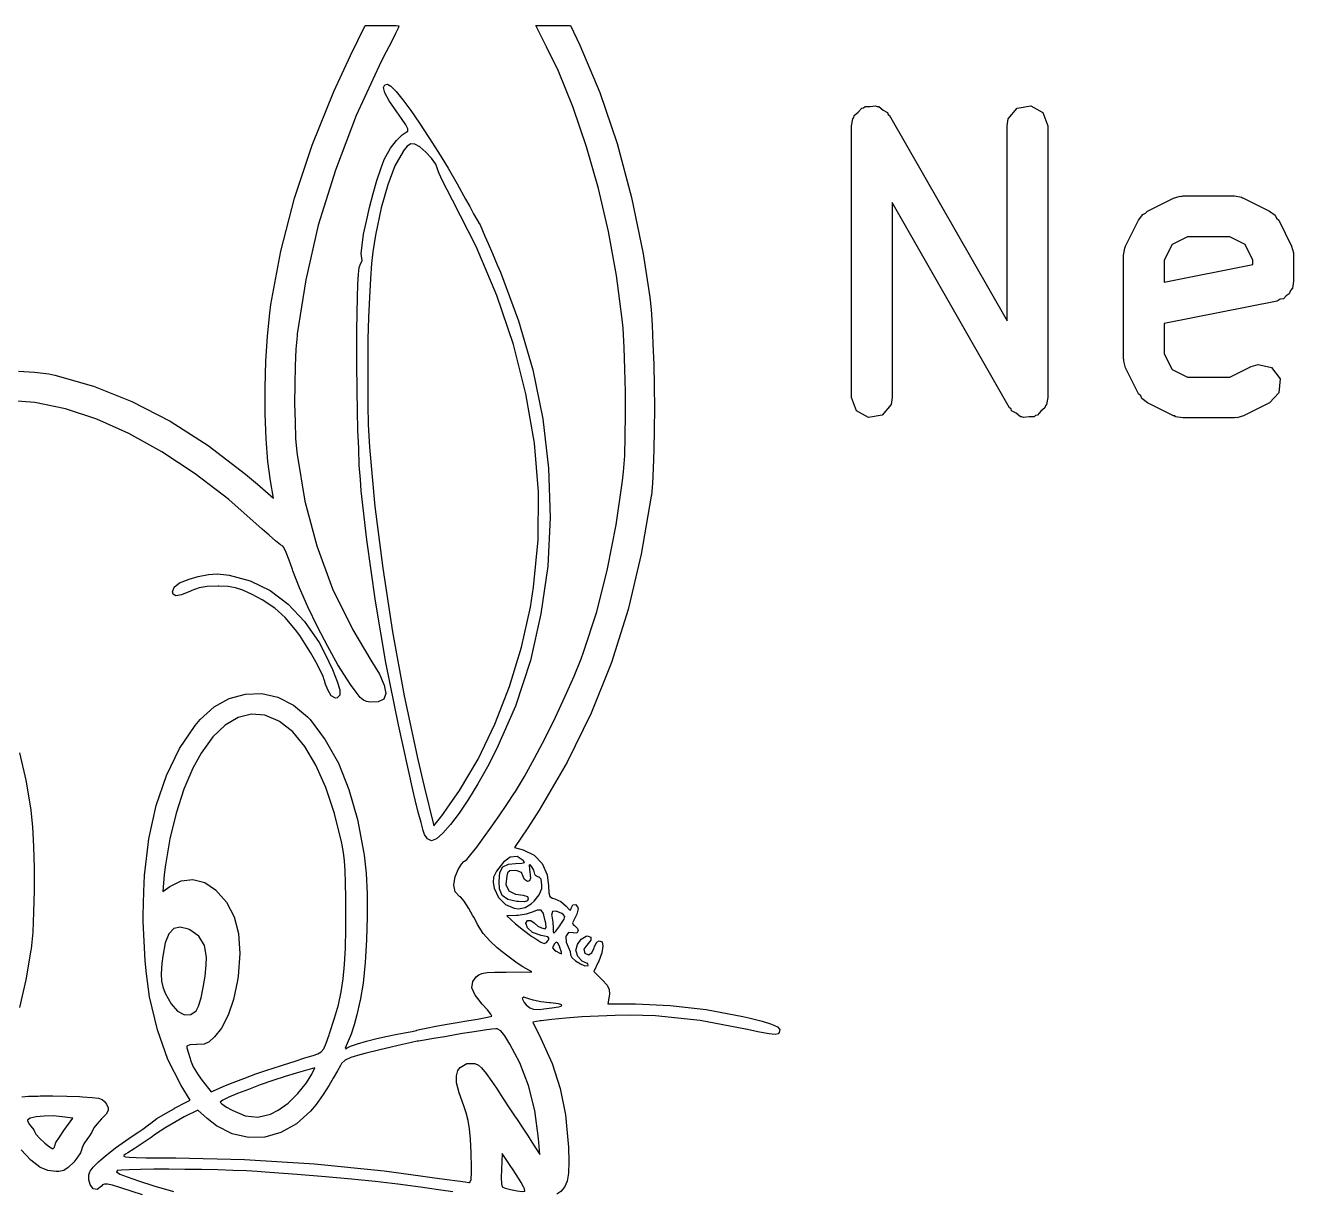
# Model space of a CAD drawing. Extents: x 93.8 to 150, y -109.9 to -90.1.
# Drawn here: x 111.2 to 115.864, y -94.374 to -90.083 of the extents above; entities that cross this region are included whole.
import ezdxf

# ---------------------------------------------------------------- set-up
doc = ezdxf.new("R2010")
doc.units = 0
doc.layers.add('BLACK', color=7, linetype='CONTINUOUS')

msp = doc.modelspace()

# ---------------------------------------------------------------- linework, layer by layer
at = {"layer": 'BLACK', "linetype": 'CONTINUOUS'}
for p, q in [((112.396, -90.1934), (112.449, -90.083)), ((112.449, -90.083), (112.512, -90.083)), ((112.512, -90.083), (112.542, -90.0833)), ((112.542, -90.0833), (112.564, -90.0839)), ((112.571, -90.0928), (112.561, -90.113)), ((112.564, -90.0839), (112.574, -90.0849)), ((112.574, -90.0851), (112.571, -90.0928)), ((112.574, -90.0849), (112.574, -90.0851)), ((113.117, -90.1616), (113.077, -90.083)), ((113.077, -90.083), (113.205, -90.083)), ((113.205, -90.083), (113.239, -90.1559)), ((112.546, -90.1432), (112.527, -90.1809)), ((112.561, -90.113), (112.546, -90.1432)), ((112.334, -90.3264), (112.396, -90.1934)), ((112.527, -90.1809), (112.509, -90.2163)), ((113.16, -90.2515), (113.117, -90.1616)), ((113.239, -90.1559), (113.312, -90.3305)), ((112.509, -90.2163), (112.417, -90.4151)), ((113.215, -90.3852), (113.16, -90.2515)), ((112.255, -90.5233), (112.334, -90.3264)), ((112.517, -90.3116), (112.522, -90.3016)), ((112.522, -90.331), (112.517, -90.3116)), ((112.522, -90.3016), (112.532, -90.2997)), ((112.538, -90.3605), (112.522, -90.331)), ((112.532, -90.2997), (112.544, -90.3066)), ((112.544, -90.3066), (112.563, -90.3263)), ((112.563, -90.3263), (112.588, -90.3568)), ((113.312, -90.3305), (113.376, -90.5176)), ((112.566, -90.4012), (112.538, -90.3605)), ((112.588, -90.3568), (112.617, -90.3964)), ((113.264, -90.53), (113.215, -90.3852)), ((114.263, -90.4022), (114.276, -90.3874)), ((114.276, -90.3874), (114.282, -90.3862)), ((114.282, -90.3862), (114.288, -90.3818)), ((114.288, -90.3818), (114.307, -90.3819)), ((114.307, -90.3819), (114.326, -90.3785)), ((114.326, -90.3785), (114.332, -90.382)), ((114.332, -90.382), (114.339, -90.382)), ((114.339, -90.382), (114.354, -90.3945)), ((114.814, -90.4267), (114.847, -90.3874)), ((114.847, -90.3874), (114.898, -90.3785)), ((114.898, -90.3785), (114.942, -90.4042)), ((112.417, -90.4151), (112.34, -90.616)), ((112.583, -90.4263), (112.566, -90.4012)), ((112.599, -90.4495), (112.583, -90.4263)), ((112.617, -90.3964), (112.649, -90.4432)), ((114.238, -90.4524), (114.243, -90.4267)), ((114.243, -90.4267), (114.247, -90.4214)), ((114.247, -90.4214), (114.248, -90.4146)), ((114.248, -90.4146), (114.263, -90.4022)), ((114.354, -90.3945), (114.371, -90.4042)), ((114.371, -90.4042), (114.373, -90.4107)), ((114.373, -90.4107), (114.378, -90.4152)), ((114.378, -90.4152), (114.81, -91.17)), ((114.81, -90.4524), (114.814, -90.4267)), ((114.942, -90.4042), (114.96, -90.4524)), ((112.586, -90.4852), (112.6, -90.4759)), ((112.606, -90.4638), (112.599, -90.4495)), ((112.6, -90.4759), (112.606, -90.4718)), ((112.606, -90.4718), (112.606, -90.4638)), ((112.649, -90.4432), (112.684, -90.4954)), ((114.238, -91.4524), (114.238, -90.4524)), ((114.81, -91.17), (114.81, -90.4524)), ((114.96, -90.4524), (114.96, -91.4524)), ((112.19, -90.7184), (112.255, -90.5233)), ((112.543, -90.5347), (112.565, -90.5064)), ((112.565, -90.5064), (112.586, -90.4852)), ((112.604, -90.527), (112.589, -90.5462)), ((112.617, -90.5195), (112.604, -90.527)), ((112.632, -90.5206), (112.617, -90.5195)), ((112.651, -90.5305), (112.632, -90.5206)), ((112.632, -90.5206), (112.632, -90.5206)), ((112.684, -90.4954), (112.719, -90.5513)), ((113.376, -90.5176), (113.429, -90.7159)), ((112.52, -90.5761), (112.525, -90.5654)), ((112.525, -90.5654), (112.543, -90.5347)), ((112.589, -90.5471), (112.559, -90.6)), ((112.589, -90.5462), (112.589, -90.5471)), ((112.673, -90.549), (112.651, -90.5305)), ((112.694, -90.5715), (112.673, -90.549)), ((112.71, -90.5935), (112.694, -90.5715)), ((112.719, -90.5513), (112.755, -90.609)), ((113.308, -90.6833), (113.264, -90.53)), ((112.34, -90.616), (112.277, -90.8176)), ((112.493, -90.6534), (112.507, -90.6104)), ((112.507, -90.6104), (112.52, -90.5761)), ((112.559, -90.6), (112.533, -90.6692)), ((112.716, -90.6105), (112.71, -90.5935)), ((112.716, -90.6123), (112.716, -90.6105)), ((112.722, -90.6281), (112.716, -90.6123)), ((112.755, -90.609), (112.788, -90.6666)), ((112.479, -90.702), (112.493, -90.6534)), ((112.734, -90.6545), (112.722, -90.6281)), ((112.751, -90.6881), (112.734, -90.6545)), ((112.788, -90.6666), (112.819, -90.7225)), ((112.465, -90.7532), (112.479, -90.702)), ((112.533, -90.6692), (112.509, -90.7544)), ((112.771, -90.7258), (112.751, -90.6881)), ((113.344, -90.842), (113.308, -90.6833)), ((115.422, -90.7186), (115.447, -90.7112)), ((115.447, -90.7112), (115.452, -90.7122)), ((115.452, -90.7122), (115.456, -90.7107)), ((115.456, -90.7107), (115.646, -90.7107)), ((115.646, -90.7107), (115.672, -90.7152)), ((112.14, -90.9134), (112.19, -90.7184)), ((112.454, -90.8039), (112.465, -90.7532)), ((112.509, -90.7544), (112.488, -90.8553)), ((112.858, -90.8971), (112.771, -90.7258)), ((112.819, -90.7225), (112.834, -90.7496)), ((112.834, -90.7496), (112.848, -90.7766)), ((113.429, -90.7159), (113.472, -90.9241)), ((114.819, -91.4896), (114.388, -90.7348)), ((114.388, -90.7348), (114.388, -91.4524)), ((115.327, -90.7663), (115.422, -90.7186)), ((115.672, -90.7152), (115.676, -90.7181)), ((115.676, -90.7181), (115.68, -90.7186)), ((115.68, -90.7186), (115.775, -90.7663)), ((112.444, -90.851), (112.454, -90.8039)), ((112.848, -90.7766), (112.86, -90.7973)), ((112.86, -90.7973), (112.866, -90.8076)), ((112.866, -90.8076), (112.866, -90.808)), ((112.866, -90.808), (112.872, -90.8173)), ((115.246, -90.895), (115.294, -90.7998)), ((115.294, -90.7998), (115.309, -90.7789)), ((115.309, -90.7789), (115.319, -90.7744)), ((115.319, -90.7744), (115.327, -90.7663)), ((115.775, -90.7663), (115.796, -90.7818)), ((115.796, -90.7818), (115.801, -90.7921)), ((115.801, -90.7921), (115.809, -90.7998)), ((115.809, -90.7998), (115.856, -90.895)), ((112.277, -90.8176), (112.231, -91.0187)), ((112.438, -90.8914), (112.444, -90.851)), ((112.872, -90.8173), (112.881, -90.8374)), ((112.881, -90.8374), (112.89, -90.858)), ((113.374, -91.0033), (113.344, -90.842)), ((112.435, -90.9222), (112.438, -90.8914)), ((112.488, -90.8553), (112.478, -90.9163)), ((112.934, -91.0768), (112.858, -90.8971)), ((112.89, -90.858), (112.902, -90.8853)), ((112.902, -90.8853), (112.918, -90.9223)), ((115.243, -90.9029), (115.245, -90.8995)), ((115.245, -90.8995), (115.246, -90.895)), ((115.417, -90.8892), (115.388, -90.9463)), ((115.474, -90.8607), (115.417, -90.8892)), ((115.629, -90.8607), (115.474, -90.8607)), ((115.686, -90.8892), (115.629, -90.8607)), ((115.714, -90.9463), (115.686, -90.8892)), ((115.856, -90.895), (115.864, -90.92)), ((112.103, -91.1104), (112.14, -90.9134)), ((112.437, -90.9401), (112.435, -90.9222)), ((112.438, -90.9486), (112.437, -90.9401)), ((112.478, -90.9163), (112.473, -90.9589)), ((112.918, -90.9223), (112.935, -90.9635)), ((113.472, -90.9241), (113.497, -91.083)), ((115.238, -90.9286), (115.243, -90.9029)), ((115.238, -91.3095), (115.238, -90.9286)), ((115.388, -90.9463), (115.388, -91.0276)), ((115.714, -90.9623), (115.714, -90.9463)), ((115.864, -90.92), (115.863, -90.9244)), ((115.863, -90.9244), (115.864, -90.9286)), ((115.864, -90.9286), (115.864, -91.0238)), ((112.425, -90.9978), (112.428, -90.9733)), ((112.428, -90.9733), (112.431, -90.9645)), ((112.431, -90.9645), (112.438, -90.9486)), ((112.473, -90.9589), (112.469, -91.0152)), ((112.935, -90.9635), (112.947, -90.9913)), ((112.947, -90.9913), (113.014, -91.1696)), ((115.388, -91.0276), (115.714, -90.9623)), ((112.231, -91.0187), (112.2, -91.218)), ((112.421, -91.084), (112.423, -91.0353)), ((112.423, -91.0353), (112.425, -90.9978)), ((112.469, -91.0152), (112.465, -91.0824)), ((113.395, -91.1643), (113.374, -91.0033)), ((115.864, -91.0238), (115.86, -91.0495)), ((112.42, -91.1419), (112.421, -91.084)), ((112.465, -91.0824), (112.462, -91.1576)), ((112.995, -91.2577), (112.934, -91.0768)), ((113.497, -91.083), (113.501, -91.1282)), ((115.836, -91.078), (115.827, -91.0888)), ((115.848, -91.0707), (115.836, -91.078)), ((115.852, -91.059), (115.848, -91.0707)), ((115.86, -91.0495), (115.852, -91.059)), ((112.099, -91.1415), (112.103, -91.1104)), ((113.501, -91.1282), (113.505, -91.1865)), ((115.804, -91.0974), (115.388, -91.1805)), ((115.815, -91.0909), (115.804, -91.0974)), ((115.827, -91.0888), (115.815, -91.0909)), ((112.09, -91.2263), (112.099, -91.1415)), ((112.419, -91.207), (112.42, -91.1419)), ((112.462, -91.1576), (112.46, -91.2379)), ((113.014, -91.1696), (113.066, -91.3499)), ((113.398, -91.1975), (113.395, -91.1643)), ((115.388, -91.1805), (115.388, -91.2918)), ((112.084, -91.3189), (112.09, -91.2263)), ((112.199, -91.2247), (112.195, -91.2748)), ((112.2, -91.218), (112.199, -91.2247)), ((112.419, -91.2774), (112.419, -91.207)), ((113.402, -91.2682), (113.398, -91.1975)), ((113.505, -91.1865), (113.508, -91.2548)), ((112.46, -91.2379), (112.459, -91.3203)), ((113.041, -91.439), (112.995, -91.2577)), ((113.405, -91.3475), (113.402, -91.2682)), ((113.508, -91.2548), (113.511, -91.3303)), ((112.082, -91.4154), (112.084, -91.3189)), ((112.195, -91.2748), (112.192, -91.3361)), ((112.419, -91.3511), (112.419, -91.2774)), ((112.459, -91.3203), (112.459, -91.402)), ((115.24, -91.3137), (115.238, -91.3095)), ((115.239, -91.3181), (115.24, -91.3137)), ((115.246, -91.3431), (115.239, -91.3181)), ((115.388, -91.2918), (115.417, -91.3489)), ((111.175, -91.3554), (111.234, -91.359)), ((111.234, -91.359), (111.286, -91.3654)), ((111.286, -91.3654), (111.308, -91.3697)), ((112.192, -91.3361), (112.191, -91.404)), ((112.42, -91.402), (112.419, -91.3511)), ((113.066, -91.3499), (113.103, -91.5312)), ((113.407, -91.4312), (113.405, -91.3475)), ((113.511, -91.3303), (113.512, -91.41)), ((115.294, -91.4383), (115.246, -91.3431)), ((115.417, -91.3489), (115.474, -91.3774)), ((115.629, -91.3774), (115.708, -91.3377)), ((115.708, -91.3377), (115.733, -91.3303)), ((115.733, -91.3303), (115.783, -91.3422)), ((115.783, -91.3422), (115.814, -91.3834)), ((111.308, -91.3697), (111.45, -91.4099)), ((111.45, -91.4099), (111.592, -91.4667)), ((112.191, -91.404), (112.19, -91.4742)), ((112.42, -91.4262), (112.42, -91.402)), ((112.459, -91.402), (112.46, -91.4802)), ((113.512, -91.41), (113.513, -91.4909)), ((115.474, -91.3774), (115.629, -91.3774)), ((115.814, -91.3834), (115.81, -91.4346)), ((112.082, -91.5117), (112.082, -91.4154)), ((112.422, -91.5007), (112.42, -91.4262)), ((113.072, -91.6198), (113.041, -91.439)), ((113.407, -91.5151), (113.407, -91.4312)), ((114.256, -91.5006), (114.238, -91.4524)), ((114.388, -91.4524), (114.384, -91.478)), ((114.96, -91.4524), (114.955, -91.478)), ((115.302, -91.446), (115.294, -91.4383)), ((115.306, -91.4563), (115.302, -91.446)), ((115.327, -91.4718), (115.306, -91.4563)), ((115.81, -91.4346), (115.775, -91.4718)), ((111.235, -91.4704), (111.137, -91.463)), ((111.347, -91.4933), (111.235, -91.4704)), ((111.463, -91.5314), (111.347, -91.4933)), ((111.592, -91.4667), (111.733, -91.5397)), ((112.19, -91.4742), (112.192, -91.542)), ((112.423, -91.5726), (112.422, -91.5007)), ((112.46, -91.4802), (112.461, -91.5519)), ((113.513, -91.4909), (113.512, -91.5702)), ((114.3, -91.5262), (114.256, -91.5006)), ((114.384, -91.478), (114.351, -91.5173)), ((114.825, -91.4941), (114.819, -91.4896)), ((114.827, -91.5006), (114.825, -91.4941)), ((114.844, -91.5103), (114.827, -91.5006)), ((114.934, -91.5025), (114.922, -91.5173)), ((114.949, -91.4902), (114.934, -91.5025)), ((114.951, -91.4833), (114.949, -91.4902)), ((114.955, -91.478), (114.951, -91.4833)), ((115.422, -91.5195), (115.327, -91.4718)), ((115.775, -91.4718), (115.68, -91.5195)), ((111.581, -91.5843), (111.463, -91.5314)), ((111.733, -91.5397), (111.872, -91.6289)), ((112.086, -91.6037), (112.082, -91.5117)), ((112.192, -91.542), (112.194, -91.6032)), ((112.461, -91.5519), (112.464, -91.6141)), ((113.103, -91.5312), (113.124, -91.7127)), ((113.406, -91.595), (113.407, -91.5151)), ((114.351, -91.5173), (114.3, -91.5262)), ((114.859, -91.5227), (114.844, -91.5103)), ((114.865, -91.5228), (114.859, -91.5227)), ((114.871, -91.5262), (114.865, -91.5228)), ((114.891, -91.5229), (114.871, -91.5262)), ((114.91, -91.523), (114.891, -91.5229)), ((114.915, -91.5185), (114.91, -91.523)), ((114.922, -91.5173), (114.915, -91.5185)), ((115.427, -91.52), (115.422, -91.5195)), ((115.43, -91.5229), (115.427, -91.52)), ((115.456, -91.5274), (115.43, -91.5229)), ((115.646, -91.5274), (115.456, -91.5274)), ((115.651, -91.5258), (115.646, -91.5274)), ((115.655, -91.5269), (115.651, -91.5258)), ((115.68, -91.5195), (115.655, -91.5269)), ((111.702, -91.6516), (111.581, -91.5843)), ((112.426, -91.64), (112.423, -91.5726)), ((113.404, -91.6666), (113.406, -91.595)), ((113.512, -91.5702), (113.511, -91.6448)), ((111.872, -91.6289), (112.01, -91.734)), ((112.092, -91.6875), (112.086, -91.6037)), ((112.194, -91.6032), (112.198, -91.6532)), ((112.428, -91.7009), (112.426, -91.64)), ((112.464, -91.6141), (112.466, -91.635)), ((112.466, -91.635), (112.485, -91.8526)), ((113.087, -91.7991), (113.072, -91.6198)), ((113.511, -91.6448), (113.509, -91.7119)), ((111.825, -91.7329), (111.702, -91.6516)), ((112.102, -91.7589), (112.092, -91.6875)), ((112.198, -91.6532), (112.199, -91.6622)), ((112.199, -91.6622), (112.228, -91.8333)), ((113.399, -91.7259), (113.404, -91.6666)), ((111.948, -91.828), (111.825, -91.7329)), ((112.01, -91.734), (112.054, -91.7712)), ((112.432, -91.7534), (112.428, -91.7009)), ((113.124, -91.7127), (113.13, -91.8933)), ((113.396, -91.7584), (113.399, -91.7259)), ((113.509, -91.7119), (113.506, -91.7685)), ((112.054, -91.7712), (112.113, -91.8222)), ((112.113, -91.8222), (112.102, -91.7589)), ((112.435, -91.7955), (112.432, -91.7534)), ((113.373, -91.9201), (113.396, -91.7584)), ((113.506, -91.7685), (113.502, -91.8116)), ((112.071, -91.9363), (111.948, -91.828)), ((112.228, -91.8333), (112.272, -91.9983)), ((112.456, -91.9754), (112.435, -91.7955)), ((113.086, -91.976), (113.087, -91.7991)), ((113.501, -91.8146), (113.465, -92.0286)), ((113.502, -91.8116), (113.501, -91.8146)), ((112.485, -91.8526), (112.514, -92.0802)), ((113.13, -91.8933), (113.121, -92.0721)), ((113.341, -92.0828), (113.373, -91.9201)), ((112.096, -91.9583), (112.071, -91.9363)), ((112.12, -91.9797), (112.096, -91.9583)), ((112.138, -91.9943), (112.12, -91.9797)), ((112.147, -91.9997), (112.138, -91.9943)), ((112.151, -92.0046), (112.147, -91.9997)), ((112.159, -92.0225), (112.151, -92.0046)), ((112.272, -91.9983), (112.33, -92.1563)), ((112.488, -92.2017), (112.456, -91.9754)), ((113.069, -92.1497), (113.086, -91.976)), ((112.17, -92.0504), (112.159, -92.0225)), ((112.182, -92.0851), (112.17, -92.0504)), ((113.465, -92.0286), (113.417, -92.2321)), ((111.802, -92.1204), (111.836, -92.1108)), ((111.836, -92.1108), (111.873, -92.1032)), ((111.873, -92.1032), (111.905, -92.1011)), ((111.905, -92.1011), (111.94, -92.1044)), ((111.94, -92.1044), (111.95, -92.1058)), ((111.95, -92.1058), (112.027, -92.1261)), ((112.184, -92.0901), (112.182, -92.0851)), ((112.208, -92.1518), (112.184, -92.0901)), ((112.514, -92.0802), (112.55, -92.3139)), ((113.121, -92.0721), (113.096, -92.248)), ((113.301, -92.2411), (113.341, -92.0828)), ((111.741, -92.1665), (111.747, -92.1494)), ((111.747, -92.1494), (111.767, -92.1343)), ((111.767, -92.1343), (111.802, -92.1204)), ((111.839, -92.1524), (111.812, -92.1623)), ((111.869, -92.1475), (111.839, -92.1524)), ((111.909, -92.1463), (111.869, -92.1475)), ((111.911, -92.1463), (111.909, -92.1463)), ((111.946, -92.1475), (111.911, -92.1463)), ((111.973, -92.1519), (111.946, -92.1475)), ((112, -92.1611), (111.973, -92.1519)), ((112.027, -92.1261), (112.1, -92.1618)), ((112.239, -92.2219), (112.208, -92.1518)), ((112.33, -92.1563), (112.404, -92.3068)), ((113.057, -92.2236), (113.069, -92.1497)), ((111.743, -92.1757), (111.741, -92.1665)), ((111.753, -92.1822), (111.743, -92.1757)), ((111.774, -92.1784), (111.753, -92.1822)), ((111.807, -92.1644), (111.774, -92.1784)), ((111.812, -92.1623), (111.807, -92.1644)), ((112.034, -92.177), (112, -92.1611)), ((112.071, -92.1963), (112.034, -92.177)), ((112.117, -92.2267), (112.071, -92.1963)), ((112.1, -92.1618), (112.167, -92.2122)), ((112.526, -92.4272), (112.488, -92.2017)), ((112.156, -92.2619), (112.117, -92.2267)), ((112.167, -92.2122), (112.227, -92.2764)), ((112.274, -92.2957), (112.239, -92.2219)), ((113.024, -92.3711), (113.057, -92.2236)), ((113.096, -92.248), (113.057, -92.42)), ((113.253, -92.3893), (113.301, -92.2411)), ((113.417, -92.2321), (113.356, -92.4267)), ((112.194, -92.3067), (112.156, -92.2619)), ((112.227, -92.2764), (112.28, -92.3537)), ((112.312, -92.3684), (112.274, -92.2957)), ((112.209, -92.3275), (112.194, -92.3067)), ((112.228, -92.3573), (112.209, -92.3275)), ((112.404, -92.3068), (112.471, -92.4182)), ((112.55, -92.3139), (112.593, -92.5498)), ((112.248, -92.3909), (112.228, -92.3573)), ((112.268, -92.4246), (112.248, -92.3909)), ((112.28, -92.3537), (112.303, -92.3966)), ((112.349, -92.4351), (112.312, -92.3684)), ((112.98, -92.5154), (113.024, -92.3711)), ((113.244, -92.4137), (113.253, -92.3893)), ((112.284, -92.4549), (112.268, -92.4246)), ((112.303, -92.3966), (112.329, -92.4531)), ((112.385, -92.4913), (112.349, -92.4351)), ((112.471, -92.4182), (112.502, -92.4698)), ((112.572, -92.6568), (112.526, -92.4272)), ((113.057, -92.42), (113.002, -92.5872)), ((113.218, -92.4779), (113.244, -92.4137)), ((113.356, -92.4267), (113.281, -92.6136)), ((112.295, -92.4784), (112.284, -92.4549)), ((112.299, -92.4914), (112.295, -92.4784)), ((112.329, -92.4531), (112.347, -92.4966)), ((112.502, -92.4698), (112.52, -92.5107)), ((113.185, -92.5505), (113.218, -92.4779)), ((112.3, -92.4931), (112.299, -92.4914)), ((112.304, -92.507), (112.3, -92.4931)), ((112.312, -92.5278), (112.304, -92.507)), ((112.325, -92.5501), (112.312, -92.5278)), ((112.347, -92.4966), (112.356, -92.5279)), ((112.356, -92.5279), (112.356, -92.5478)), ((112.396, -92.5077), (112.385, -92.4913)), ((112.416, -92.5367), (112.396, -92.5077)), ((112.52, -92.5107), (112.525, -92.5412)), ((112.927, -92.6535), (112.98, -92.5154)), ((111.894, -92.5907), (111.95, -92.5594)), ((111.95, -92.5594), (112.009, -92.543)), ((112.009, -92.543), (112.07, -92.5416)), ((112.07, -92.5416), (112.129, -92.5552)), ((112.129, -92.5552), (112.186, -92.5839)), ((112.341, -92.558), (112.325, -92.5501)), ((112.347, -92.5571), (112.341, -92.558)), ((112.356, -92.5478), (112.347, -92.5571)), ((112.431, -92.5553), (112.416, -92.5367)), ((112.443, -92.566), (112.431, -92.5553)), ((112.455, -92.5711), (112.443, -92.566)), ((112.469, -92.5731), (112.455, -92.5711)), ((112.498, -92.5721), (112.469, -92.5731)), ((112.518, -92.5616), (112.498, -92.5721)), ((112.525, -92.5412), (112.518, -92.5616)), ((112.593, -92.5498), (112.643, -92.7838)), ((113.149, -92.6277), (113.185, -92.5505)), ((111.843, -92.6371), (111.894, -92.5907)), ((112.031, -92.6171), (111.983, -92.6292)), ((112.081, -92.6211), (112.031, -92.6171)), ((112.13, -92.6415), (112.081, -92.6211)), ((112.186, -92.5839), (112.238, -92.6275)), ((113.002, -92.5872), (112.933, -92.7455)), ((113.281, -92.6136), (113.193, -92.7943)), ((111.767, -92.7441), (111.825, -92.6585)), ((111.825, -92.6585), (111.843, -92.6371)), ((111.935, -92.6573), (111.89, -92.7011)), ((111.983, -92.6292), (111.935, -92.6573)), ((112.135, -92.6444), (112.13, -92.6415)), ((112.183, -92.6826), (112.135, -92.6444)), ((112.238, -92.6275), (112.247, -92.6371)), ((112.247, -92.6371), (112.303, -92.7115)), ((112.625, -92.8955), (112.572, -92.6568)), ((112.865, -92.7822), (112.927, -92.6535)), ((113.111, -92.7053), (113.149, -92.6277)), ((111.89, -92.7011), (111.847, -92.7604)), ((112.228, -92.7363), (112.183, -92.6826)), ((112.303, -92.7115), (112.351, -92.7969)), ((113.072, -92.7795), (113.111, -92.7053)), ((111.178, -92.7592), (111.202, -92.8604)), ((111.719, -92.8424), (111.767, -92.7441)), ((111.847, -92.7604), (111.816, -92.8162)), ((112.268, -92.8048), (112.228, -92.7363)), ((112.933, -92.7455), (112.899, -92.8109)), ((112.305, -92.8873), (112.268, -92.8048)), ((112.351, -92.7969), (112.39, -92.8942)), ((112.643, -92.7838), (112.667, -92.8839)), ((112.796, -92.8985), (112.865, -92.7822)), ((112.899, -92.8109), (112.864, -92.873)), ((113.035, -92.8463), (113.072, -92.7795)), ((113.193, -92.7943), (113.09, -92.9702)), ((111.681, -92.9532), (111.719, -92.8424)), ((111.816, -92.8162), (111.783, -92.8928)), ((113.002, -92.9017), (113.035, -92.8463)), ((111.202, -92.8604), (111.22, -92.9694)), ((111.783, -92.8928), (111.754, -92.9809)), ((112.337, -92.9831), (112.305, -92.8873)), ((112.39, -92.8942), (112.421, -93.0046)), ((112.634, -92.9324), (112.625, -92.8955)), ((112.667, -92.8839), (112.702, -93.028)), ((112.777, -92.9266), (112.796, -92.8985)), ((112.864, -92.873), (112.829, -92.9303)), ((112.996, -92.9108), (113.002, -92.9017)), ((111.654, -93.0763), (111.681, -92.9532)), ((112.645, -92.9775), (112.634, -92.9324)), ((112.754, -92.9595), (112.777, -92.9266)), ((112.829, -92.9303), (112.795, -92.9808)), ((112.942, -92.9914), (112.97, -92.95)), ((112.97, -92.95), (112.996, -92.9108)), ((111.22, -92.9694), (111.22, -92.9718)), ((111.22, -92.9718), (111.226, -93.0321)), ((111.754, -92.9809), (111.731, -93.0756)), ((112.364, -93.0913), (112.337, -92.9831)), ((112.655, -93.016), (112.645, -92.9775)), ((112.722, -93.0034), (112.735, -92.9865)), ((112.735, -92.9865), (112.754, -92.9595)), ((112.795, -92.9808), (112.764, -93.0231)), ((112.913, -93.0327), (112.942, -92.9914)), ((113.09, -92.9702), (113.048, -93.0348)), ((111.226, -93.0321), (111.23, -93.1042)), ((112.421, -93.0046), (112.445, -93.1288)), ((112.663, -93.0446), (112.655, -93.016)), ((112.668, -93.0601), (112.663, -93.0446)), ((112.702, -93.028), (112.722, -93.0034)), ((112.764, -93.0231), (112.735, -93.0554)), ((112.885, -93.0717), (112.913, -93.0327)), ((113.048, -93.0348), (112.999, -93.1074)), ((111.638, -93.2113), (111.654, -93.0763)), ((111.731, -93.0756), (111.715, -93.172)), ((112.365, -93.099), (112.364, -93.0913)), ((112.679, -93.0757), (112.668, -93.0601)), ((112.694, -93.083), (112.679, -93.0757)), ((112.712, -93.0759), (112.694, -93.083)), ((112.735, -93.0554), (112.712, -93.0759)), ((112.86, -93.106), (112.885, -93.0717)), ((111.23, -93.1042), (111.232, -93.1836)), ((112.37, -93.1267), (112.365, -93.099)), ((112.373, -93.1571), (112.37, -93.1267)), ((112.445, -93.1288), (112.446, -93.1356)), ((112.446, -93.1356), (112.453, -93.2016)), ((112.823, -93.1515), (112.838, -93.1334)), ((112.838, -93.1334), (112.86, -93.106)), ((112.999, -93.1074), (113.031, -93.1161)), ((113.031, -93.1161), (113.071, -93.1354)), ((113.071, -93.1354), (113.101, -93.1667)), ((111.232, -93.1836), (111.232, -93.2656)), ((111.715, -93.172), (111.711, -93.2074)), ((112.376, -93.1931), (112.373, -93.1571)), ((112.791, -93.1884), (112.804, -93.1696)), ((112.804, -93.1696), (112.813, -93.1589)), ((112.813, -93.1589), (112.815, -93.158)), ((112.815, -93.158), (112.823, -93.1515)), ((112.958, -93.1619), (112.933, -93.1952)), ((112.945, -93.1992), (112.956, -93.1785)), ((112.956, -93.1785), (112.977, -93.1685)), ((112.983, -93.1432), (112.958, -93.1619)), ((112.977, -93.1685), (113.003, -93.1663)), ((113.008, -93.141), (112.983, -93.1432)), ((113.003, -93.1663), (113.026, -93.1656)), ((113.031, -93.1555), (113.008, -93.141)), ((113.026, -93.1656), (113.035, -93.1627)), ((113.032, -93.1566), (113.031, -93.1555)), ((113.035, -93.1627), (113.032, -93.1566)), ((113.055, -93.1699), (113.053, -93.1727)), ((113.053, -93.1727), (113.054, -93.1889)), ((113.062, -93.1783), (113.055, -93.1699)), ((113.07, -93.1905), (113.062, -93.1783)), ((113.101, -93.1667), (113.119, -93.2078)), ((111.636, -93.2692), (111.638, -93.2113)), ((111.711, -93.2074), (111.705, -93.2692)), ((111.731, -93.251), (111.773, -93.2304)), ((111.773, -93.2304), (111.816, -93.2257)), ((111.816, -93.2257), (111.86, -93.2368)), ((112.377, -93.2374), (112.376, -93.1931)), ((112.453, -93.2016), (112.457, -93.2786)), ((112.777, -93.2359), (112.78, -93.2152)), ((112.78, -93.2152), (112.791, -93.1884)), ((112.922, -93.2169), (112.92, -93.2359)), ((112.933, -93.1952), (112.922, -93.2169)), ((112.942, -93.233), (112.945, -93.1992)), ((112.943, -93.2592), (112.942, -93.233)), ((112.97, -93.2117), (112.967, -93.2441)), ((112.973, -93.2015), (112.97, -93.2117)), ((112.982, -93.1932), (112.973, -93.2015)), ((113.002, -93.1929), (112.982, -93.1932)), ((113.008, -93.1936), (113.002, -93.1929)), ((113.025, -93.2), (113.008, -93.1936)), ((113.031, -93.2142), (113.025, -93.2)), ((113.036, -93.2259), (113.031, -93.2142)), ((113.047, -93.233), (113.036, -93.2259)), ((113.054, -93.2308), (113.047, -93.233)), ((113.054, -93.1889), (113.055, -93.1976)), ((113.057, -93.2203), (113.054, -93.2308)), ((113.055, -93.1976), (113.057, -93.2203)), ((113.074, -93.2054), (113.07, -93.1905)), ((113.076, -93.2105), (113.074, -93.2054)), ((113.087, -93.2163), (113.076, -93.2105)), ((113.089, -93.2165), (113.087, -93.2163)), ((113.097, -93.2244), (113.089, -93.2165)), ((113.099, -93.2463), (113.097, -93.2244)), ((113.119, -93.2078), (113.124, -93.249)), ((111.232, -93.2656), (111.23, -93.3455)), ((111.633, -93.358), (111.636, -93.2692)), ((111.705, -93.2692), (111.731, -93.251)), ((111.86, -93.2368), (111.899, -93.2632)), ((111.899, -93.2632), (111.94, -93.3087)), ((112.378, -93.2929), (112.377, -93.2374)), ((112.457, -93.2786), (112.457, -93.3622)), ((112.776, -93.2458), (112.777, -93.2359)), ((112.781, -93.2714), (112.776, -93.2458)), ((112.797, -93.2876), (112.781, -93.2714)), ((112.92, -93.2359), (112.924, -93.257)), ((112.924, -93.257), (112.94, -93.2915)), ((112.953, -93.2845), (112.943, -93.2592)), ((112.967, -93.2441), (112.978, -93.2668)), ((112.978, -93.2668), (113.002, -93.2796)), ((113.002, -93.2796), (113.031, -93.2829)), ((113.09, -93.2813), (113.099, -93.2589)), ((113.099, -93.2589), (113.099, -93.2463)), ((113.124, -93.249), (113.125, -93.2741)), ((113.125, -93.2741), (113.129, -93.2875)), ((111.94, -93.3087), (111.968, -93.3622)), ((112.378, -93.3622), (112.378, -93.2929)), ((112.8, -93.2897), (112.797, -93.2876)), ((112.814, -93.3055), (112.8, -93.2897)), ((112.831, -93.3318), (112.814, -93.3055)), ((112.94, -93.2915), (112.966, -93.3174)), ((112.974, -93.2992), (112.953, -93.2845)), ((112.966, -93.3174), (112.998, -93.3314)), ((113.007, -93.3061), (112.974, -93.2992)), ((113.013, -93.3066), (113.007, -93.3061)), ((113.036, -93.3075), (113.013, -93.3066)), ((113.031, -93.2829), (113.046, -93.2881)), ((113.047, -93.3045), (113.036, -93.3075)), ((113.038, -93.329), (113.06, -93.3149)), ((113.046, -93.2881), (113.049, -93.2966)), ((113.049, -93.2966), (113.047, -93.3045)), ((113.06, -93.3149), (113.071, -93.3047)), ((113.071, -93.3047), (113.09, -93.2813)), ((113.129, -93.2875), (113.138, -93.294)), ((113.138, -93.294), (113.147, -93.2965)), ((113.147, -93.2965), (113.169, -93.3068)), ((113.169, -93.3068), (113.189, -93.3237)), ((113.189, -93.3237), (113.201, -93.3368)), ((113.207, -93.3309), (113.213, -93.3187)), ((113.213, -93.3187), (113.223, -93.3172)), ((113.223, -93.3172), (113.231, -93.3258)), ((113.231, -93.3258), (113.233, -93.3333)), ((111.23, -93.3455), (111.227, -93.4186)), ((111.633, -93.3801), (111.633, -93.358)), ((111.968, -93.3622), (111.984, -93.4246)), ((112.378, -93.4066), (112.378, -93.3622)), ((112.457, -93.3622), (112.455, -93.4477)), ((112.846, -93.3586), (112.831, -93.3318)), ((112.85, -93.365), (112.846, -93.3586)), ((112.863, -93.3906), (112.85, -93.365)), ((113.006, -93.3583), (112.97, -93.3586)), ((112.97, -93.3586), (113.003, -93.3882)), ((112.998, -93.3314), (113.013, -93.333)), ((113.012, -93.3581), (113.006, -93.3583)), ((113.042, -93.3535), (113.012, -93.3581)), ((113.013, -93.333), (113.038, -93.329)), ((113.067, -93.3448), (113.042, -93.3535)), ((113.082, -93.3383), (113.067, -93.3448)), ((113.097, -93.3382), (113.082, -93.3383)), ((113.106, -93.3506), (113.097, -93.3382)), ((113.107, -93.3562), (113.106, -93.3506)), ((113.112, -93.3777), (113.107, -93.3562)), ((113.138, -93.3435), (113.135, -93.3562)), ((113.135, -93.3562), (113.136, -93.3601)), ((113.136, -93.3601), (113.14, -93.383)), ((113.152, -93.3415), (113.138, -93.3435)), ((113.173, -93.351), (113.152, -93.3415)), ((113.169, -93.3903), (113.181, -93.3715)), ((113.178, -93.3542), (113.173, -93.351)), ((113.184, -93.3611), (113.178, -93.3542)), ((113.181, -93.3715), (113.184, -93.3611)), ((113.201, -93.3368), (113.206, -93.3373)), ((113.206, -93.3373), (113.207, -93.3309)), ((113.22, -93.3698), (113.212, -93.3843)), ((113.228, -93.353), (113.22, -93.3698)), ((113.233, -93.3333), (113.228, -93.353)), ((111.227, -93.4186), (111.221, -93.4803)), ((111.64, -93.5244), (111.633, -93.3801)), ((111.746, -93.4058), (111.727, -93.4249)), ((111.769, -93.4005), (111.746, -93.4058)), ((111.8, -93.4081), (111.769, -93.4005)), ((111.805, -93.4103), (111.8, -93.4081)), ((111.838, -93.4341), (111.805, -93.4103)), ((112.377, -93.4782), (112.378, -93.4066)), ((112.884, -93.4236), (112.863, -93.3906)), ((113.003, -93.3882), (113.032, -93.4114)), ((113.032, -93.4114), (113.063, -93.4347)), ((113.041, -93.3856), (113.047, -93.3762)), ((113.046, -93.4032), (113.041, -93.3856)), ((113.065, -93.4205), (113.046, -93.4032)), ((113.047, -93.3762), (113.059, -93.376)), ((113.059, -93.376), (113.071, -93.3846)), ((113.071, -93.3846), (113.072, -93.3861)), ((113.072, -93.3861), (113.085, -93.3973)), ((113.085, -93.3973), (113.098, -93.4037)), ((113.098, -93.4037), (113.111, -93.4065)), ((113.111, -93.4065), (113.115, -93.4019)), ((113.114, -93.386), (113.112, -93.3777)), ((113.115, -93.4019), (113.114, -93.386)), ((113.14, -93.383), (113.141, -93.4031)), ((113.141, -93.4031), (113.141, -93.418)), ((113.141, -93.418), (113.144, -93.4224)), ((113.144, -93.4224), (113.151, -93.4152)), ((113.151, -93.4152), (113.165, -93.3954)), ((113.165, -93.3954), (113.169, -93.3903)), ((113.212, -93.3843), (113.214, -93.3912)), ((113.214, -93.3912), (113.22, -93.3942)), ((113.22, -93.3942), (113.231, -93.4058)), ((113.233, -93.4128), (113.228, -93.4223)), ((113.231, -93.4058), (113.233, -93.4128)), ((111.714, -93.4583), (111.705, -93.5069)), ((111.727, -93.4249), (111.714, -93.4583)), ((111.859, -93.4678), (111.838, -93.4341)), ((111.984, -93.4246), (111.989, -93.4972)), ((112.455, -93.4477), (112.45, -93.5307)), ((112.908, -93.4516), (112.884, -93.4236)), ((112.935, -93.4763), (112.908, -93.4516)), ((113.063, -93.4347), (113.074, -93.4418)), ((113.097, -93.431), (113.065, -93.4205)), ((113.074, -93.4418), (113.095, -93.4554)), ((113.095, -93.4554), (113.108, -93.4603)), ((113.103, -93.4321), (113.097, -93.431)), ((113.121, -93.4366), (113.103, -93.4321)), ((113.108, -93.4603), (113.116, -93.4575)), ((113.116, -93.4575), (113.121, -93.4515)), ((113.126, -93.4422), (113.121, -93.4366)), ((113.121, -93.4515), (113.126, -93.4422)), ((113.145, -93.4639), (113.139, -93.4763)), ((113.152, -93.4555), (113.145, -93.4639)), ((113.158, -93.4579), (113.152, -93.4555)), ((113.165, -93.4743), (113.158, -93.4579)), ((113.189, -93.4325), (113.188, -93.435)), ((113.188, -93.435), (113.189, -93.4563)), ((113.197, -93.4209), (113.189, -93.4325)), ((113.189, -93.4563), (113.196, -93.4731)), ((113.213, -93.4215), (113.197, -93.4209)), ((113.214, -93.4217), (113.213, -93.4215)), ((113.228, -93.4223), (113.214, -93.4217)), ((113.224, -93.4863), (113.23, -93.464)), ((113.23, -93.464), (113.244, -93.4445)), ((113.244, -93.4445), (113.262, -93.4336)), ((113.262, -93.4336), (113.266, -93.433)), ((113.28, -93.4487), (113.265, -93.4669)), ((113.266, -93.433), (113.28, -93.437)), ((113.28, -93.437), (113.28, -93.4487)), ((113.293, -93.4721), (113.301, -93.4565)), ((113.301, -93.4565), (113.31, -93.4512)), ((113.31, -93.4512), (113.321, -93.4553)), ((113.321, -93.4553), (113.324, -93.4711)), ((111.22, -93.4859), (111.202, -93.595)), ((111.221, -93.4803), (111.22, -93.4859)), ((111.705, -93.5069), (111.702, -93.5351)), ((111.866, -93.5107), (111.859, -93.4678)), ((111.865, -93.5391), (111.866, -93.5107)), ((111.989, -93.4972), (111.982, -93.581)), ((112.374, -93.5385), (112.377, -93.4782)), ((112.94, -93.481), (112.935, -93.4763)), ((112.948, -93.4875), (112.94, -93.481)), ((112.979, -93.5118), (112.948, -93.4875)), ((113.008, -93.5331), (112.979, -93.5118)), ((113.139, -93.4763), (113.146, -93.4852)), ((113.146, -93.4852), (113.152, -93.489)), ((113.152, -93.489), (113.166, -93.4967)), ((113.165, -93.4762), (113.165, -93.4743)), ((113.171, -93.4927), (113.165, -93.4762)), ((113.166, -93.4967), (113.172, -93.4994)), ((113.172, -93.4994), (113.171, -93.4927)), ((113.196, -93.4731), (113.204, -93.4908)), ((113.204, -93.4908), (113.205, -93.5028)), ((113.205, -93.5028), (113.209, -93.5124)), ((113.209, -93.5124), (113.223, -93.5244)), ((113.225, -93.4896), (113.224, -93.4863)), ((113.232, -93.5093), (113.225, -93.4896)), ((113.247, -93.526), (113.232, -93.5093)), ((113.265, -93.4669), (113.254, -93.4814)), ((113.254, -93.4814), (113.256, -93.4926)), ((113.256, -93.4926), (113.258, -93.4962)), ((113.258, -93.4962), (113.271, -93.5026)), ((113.271, -93.5026), (113.283, -93.4952)), ((113.283, -93.4952), (113.292, -93.4767)), ((113.292, -93.4767), (113.293, -93.4721)), ((113.32, -93.4958), (113.309, -93.5263)), ((113.324, -93.4711), (113.32, -93.4958)), ((111.646, -93.5724), (111.64, -93.5244)), ((111.702, -93.5351), (111.7, -93.5724)), ((111.861, -93.5813), (111.865, -93.5391)), ((112.369, -93.5909), (112.374, -93.5385)), ((112.45, -93.5307), (112.442, -93.6066)), ((113.029, -93.5472), (113.008, -93.5331)), ((113.062, -93.5656), (113.029, -93.5472)), ((113.223, -93.5244), (113.241, -93.5355)), ((113.241, -93.5355), (113.258, -93.5425)), ((113.264, -93.533), (113.247, -93.526)), ((113.258, -93.5425), (113.269, -93.5423)), ((113.269, -93.534), (113.264, -93.533)), ((113.27, -93.5413), (113.269, -93.534)), ((113.269, -93.5423), (113.27, -93.5413)), ((113.307, -93.5293), (113.291, -93.5642)), ((113.309, -93.5263), (113.307, -93.5293)), ((111.202, -93.595), (111.178, -93.6964)), ((111.657, -93.6573), (111.646, -93.5724)), ((111.7, -93.5724), (111.701, -93.5991)), ((111.701, -93.5991), (111.706, -93.6208)), ((111.854, -93.6234), (111.861, -93.5813)), ((111.98, -93.5965), (111.966, -93.6675)), ((111.982, -93.581), (111.98, -93.5965)), ((112.361, -93.639), (112.369, -93.5909)), ((112.842, -93.6243), (112.845, -93.6012)), ((112.845, -93.6012), (112.858, -93.583)), ((112.858, -93.583), (112.867, -93.5756)), ((112.867, -93.5756), (112.879, -93.5707)), ((112.879, -93.5707), (112.898, -93.5679)), ((112.898, -93.5679), (112.927, -93.5664)), ((112.927, -93.5664), (112.968, -93.566)), ((112.968, -93.566), (113.062, -93.5656)), ((113.291, -93.5642), (113.321, -93.5947)), ((113.321, -93.5947), (113.339, -93.6147)), ((111.706, -93.6208), (111.714, -93.6433)), ((111.714, -93.6433), (111.714, -93.6437)), ((111.714, -93.6437), (111.736, -93.6831)), ((111.846, -93.6614), (111.854, -93.6234)), ((112.351, -93.6862), (112.361, -93.639)), ((112.442, -93.6066), (112.431, -93.6708)), ((112.854, -93.6511), (112.842, -93.6243)), ((112.864, -93.6637), (112.854, -93.6511)), ((113.339, -93.6147), (113.347, -93.6304)), ((113.347, -93.6304), (113.348, -93.6479)), ((113.348, -93.6479), (113.347, -93.6541)), ((111.686, -93.7785), (111.657, -93.6573)), ((111.736, -93.6831), (111.76, -93.7098)), ((111.828, -93.7082), (111.837, -93.691)), ((111.837, -93.691), (111.846, -93.6614)), ((111.966, -93.6675), (111.946, -93.7251)), ((112.337, -93.736), (112.351, -93.6862)), ((112.43, -93.6747), (112.419, -93.7229)), ((112.431, -93.6708), (112.43, -93.6747)), ((112.88, -93.6835), (112.864, -93.6637)), ((112.88, -93.6842), (112.88, -93.6835)), ((112.899, -93.7052), (112.88, -93.6842)), ((113.033, -93.6587), (113.027, -93.6637)), ((113.027, -93.6637), (113.034, -93.6774)), ((113.051, -93.6644), (113.033, -93.6587)), ((113.034, -93.6774), (113.042, -93.6861)), ((113.042, -93.6861), (113.055, -93.6978)), ((113.068, -93.6697), (113.051, -93.6644)), ((113.055, -93.6978), (113.069, -93.703)), ((113.096, -93.6751), (113.068, -93.6697)), ((113.128, -93.6793), (113.096, -93.6751)), ((113.107, -93.7018), (113.136, -93.6981)), ((113.131, -93.6795), (113.128, -93.6793)), ((113.16, -93.6833), (113.131, -93.6795)), ((113.136, -93.6981), (113.161, -93.6937)), ((113.173, -93.6871), (113.16, -93.6833)), ((113.161, -93.6937), (113.17, -93.6911)), ((113.17, -93.6911), (113.173, -93.6871)), ((113.347, -93.6541), (113.342, -93.683)), ((113.342, -93.683), (113.444, -93.683)), ((113.444, -93.683), (113.571, -93.6884)), ((113.571, -93.6884), (113.704, -93.704)), ((111.76, -93.7098), (111.785, -93.723)), ((111.785, -93.723), (111.809, -93.7217)), ((111.809, -93.7217), (111.828, -93.7082)), ((111.946, -93.7251), (111.921, -93.772)), ((112.319, -93.7918), (112.337, -93.736)), ((112.419, -93.7229), (112.409, -93.7606)), ((112.78, -93.7533), (112.824, -93.7458)), ((112.824, -93.7458), (112.863, -93.7389)), ((112.863, -93.7389), (112.893, -93.7334)), ((112.893, -93.7334), (112.911, -93.7296)), ((112.912, -93.721), (112.899, -93.7052)), ((112.911, -93.7296), (112.915, -93.7283)), ((112.915, -93.7283), (112.912, -93.721)), ((113.093, -93.7457), (113.066, -93.7504)), ((113.069, -93.703), (113.091, -93.7033)), ((113.091, -93.7033), (113.107, -93.7018)), ((113.097, -93.745), (113.093, -93.7457)), ((113.136, -93.74), (113.097, -93.745)), ((113.187, -93.7352), (113.136, -93.74)), ((113.246, -93.7311), (113.187, -93.7352)), ((113.308, -93.7278), (113.246, -93.7311)), ((113.369, -93.7256), (113.308, -93.7278)), ((113.424, -93.7248), (113.369, -93.7256)), ((113.517, -93.7273), (113.424, -93.7248)), ((113.681, -93.7437), (113.517, -93.7273)), ((113.848, -93.7757), (113.681, -93.7437)), ((113.704, -93.704), (113.838, -93.7291)), ((113.838, -93.7291), (113.86, -93.7341)), ((113.86, -93.7341), (113.91, -93.7468)), ((111.724, -93.8874), (111.686, -93.7785)), ((111.921, -93.772), (111.896, -93.804)), ((112.317, -93.7964), (112.319, -93.7918)), ((112.409, -93.7606), (112.398, -93.7939)), ((112.567, -93.794), (112.594, -93.7893)), ((112.594, -93.7893), (112.6, -93.7886)), ((112.6, -93.7886), (112.622, -93.7852)), ((112.622, -93.7852), (112.638, -93.7808)), ((112.638, -93.7808), (112.639, -93.7802)), ((112.639, -93.7802), (112.65, -93.7771)), ((112.65, -93.7771), (112.674, -93.772)), ((112.674, -93.772), (112.709, -93.7655)), ((112.709, -93.7655), (112.751, -93.7581)), ((112.751, -93.7581), (112.78, -93.7533)), ((112.808, -93.7925), (112.787, -93.796)), ((112.851, -93.7855), (112.808, -93.7925)), ((112.888, -93.7799), (112.851, -93.7855)), ((112.916, -93.7762), (112.888, -93.7799)), ((112.93, -93.7748), (112.916, -93.7762)), ((112.935, -93.7753), (112.93, -93.7748)), ((112.948, -93.7827), (112.935, -93.7753)), ((112.963, -93.8006), (112.948, -93.7827)), ((113.066, -93.7504), (113.096, -93.8104)), ((113.849, -93.776), (113.848, -93.7757)), ((113.9, -93.7872), (113.849, -93.776)), ((113.935, -93.7936), (113.9, -93.7872)), ((113.91, -93.7468), (113.944, -93.7578)), ((113.944, -93.7578), (113.966, -93.7678)), ((113.968, -93.793), (113.957, -93.7955)), ((113.966, -93.7678), (113.974, -93.7776)), ((113.972, -93.788), (113.968, -93.793)), ((113.974, -93.7776), (113.972, -93.788)), ((111.805, -93.8341), (111.794, -93.8381)), ((111.794, -93.8381), (111.794, -93.845)), ((111.829, -93.833), (111.805, -93.8341)), ((111.831, -93.833), (111.829, -93.833)), ((111.857, -93.8309), (111.831, -93.833)), ((111.876, -93.8224), (111.857, -93.8309)), ((111.896, -93.804), (111.876, -93.8224)), ((112.297, -93.8479), (112.306, -93.8281)), ((112.306, -93.8281), (112.317, -93.7964)), ((112.383, -93.8286), (112.376, -93.8455)), ((112.398, -93.7939), (112.383, -93.8286)), ((112.383, -93.8443), (112.396, -93.8384)), ((112.396, -93.8384), (112.422, -93.8301)), ((112.422, -93.8301), (112.455, -93.8205)), ((112.455, -93.8205), (112.493, -93.8107)), ((112.493, -93.8107), (112.532, -93.8015)), ((112.532, -93.8015), (112.567, -93.794)), ((112.587, -93.8323), (112.545, -93.8421)), ((112.62, -93.8249), (112.587, -93.8323)), ((112.641, -93.8207), (112.62, -93.8249)), ((112.646, -93.8199), (112.641, -93.8207)), ((112.668, -93.8162), (112.646, -93.8199)), ((112.701, -93.8106), (112.668, -93.8162)), ((112.742, -93.8037), (112.701, -93.8106)), ((112.787, -93.796), (112.742, -93.8037)), ((112.982, -93.8314), (112.963, -93.8006)), ((113.018, -93.8997), (112.982, -93.8314)), ((113.096, -93.8104), (113.137, -93.9024)), ((113.957, -93.7955), (113.935, -93.7936)), ((111.794, -93.845), (111.799, -93.8605)), ((111.799, -93.8605), (111.806, -93.8838)), ((111.806, -93.8838), (111.807, -93.8898)), ((112.192, -93.8934), (112.228, -93.8819)), ((112.228, -93.8819), (112.253, -93.8739)), ((112.253, -93.8739), (112.258, -93.8725)), ((112.258, -93.8725), (112.276, -93.8665)), ((112.276, -93.8665), (112.288, -93.8596)), ((112.288, -93.8596), (112.297, -93.8479)), ((112.376, -93.8455), (112.377, -93.8483)), ((112.397, -93.8804), (112.376, -93.8902)), ((112.377, -93.8483), (112.383, -93.8443)), ((112.43, -93.8707), (112.397, -93.8804)), ((112.453, -93.8649), (112.43, -93.8707)), ((112.499, -93.8532), (112.453, -93.8649)), ((112.545, -93.8421), (112.499, -93.8532)), ((111.773, -93.9837), (111.724, -93.8874)), ((111.807, -93.8898), (111.817, -93.9143)), ((111.817, -93.9143), (111.835, -93.9437)), ((112.048, -93.9409), (112.095, -93.9248)), ((112.095, -93.9248), (112.104, -93.9217)), ((112.104, -93.9217), (112.149, -93.9071)), ((112.149, -93.9071), (112.192, -93.8934)), ((112.265, -93.9186), (112.196, -93.9382)), ((112.254, -93.9411), (112.265, -93.9186)), ((112.348, -93.929), (112.332, -93.9568)), ((112.359, -93.9092), (112.348, -93.929)), ((112.363, -93.9025), (112.359, -93.9092)), ((112.376, -93.8902), (112.363, -93.9025)), ((112.785, -93.9478), (112.79, -93.9286)), ((112.79, -93.9286), (112.799, -93.9171)), ((112.799, -93.9171), (112.824, -93.9018)), ((112.824, -93.9018), (112.853, -93.9025)), ((112.853, -93.9025), (112.866, -93.9081)), ((112.866, -93.9081), (112.877, -93.9184)), ((112.877, -93.9184), (112.894, -93.9395)), ((113.05, -93.9836), (113.018, -93.8997)), ((113.137, -93.9024), (113.167, -93.9946)), ((111.835, -93.9437), (111.85, -93.9648)), ((111.85, -93.9648), (111.883, -94.007)), ((111.936, -93.9834), (111.964, -93.9719)), ((111.964, -93.9719), (112.003, -93.9572)), ((112.003, -93.9572), (112.048, -93.9409)), ((112.11, -93.9652), (112.064, -93.9812)), ((112.155, -93.9505), (112.11, -93.9652)), ((112.196, -93.9382), (112.155, -93.9505)), ((112.202, -94.0132), (112.234, -93.9731)), ((112.234, -93.9731), (112.254, -93.9411)), ((112.332, -93.9568), (112.317, -93.9827)), ((112.786, -93.974), (112.785, -93.9478)), ((112.795, -94.0099), (112.786, -93.974)), ((112.894, -93.9395), (112.915, -93.9681)), ((112.915, -93.9681), (112.932, -93.9936)), ((111.187, -94.0246), (111.211, -94.0228)), ((111.211, -94.0228), (111.247, -94.022)), ((111.247, -94.022), (111.254, -94.0219)), ((111.254, -94.0219), (111.301, -94.0219)), ((111.301, -94.0219), (111.352, -94.0228)), ((111.352, -94.0228), (111.399, -94.0244)), ((111.399, -94.0244), (111.41, -94.0249)), ((111.41, -94.0249), (111.446, -94.0271)), ((111.806, -94.0372), (111.773, -93.9837)), ((111.883, -94.007), (111.936, -93.9834)), ((111.98, -94.013), (111.948, -94.0267)), ((112.02, -93.9975), (111.98, -94.013)), ((112.064, -93.9812), (112.02, -93.9975)), ((112.166, -94.0488), (112.202, -94.0132)), ((112.295, -94.0164), (112.269, -94.0528)), ((112.317, -93.9827), (112.295, -94.0164)), ((112.812, -94.058), (112.795, -94.0099)), ((112.932, -93.9936), (112.956, -94.0297)), ((113.073, -94.0755), (113.05, -93.9836)), ((113.167, -93.9946), (113.186, -94.0918)), ((111.446, -94.0271), (111.469, -94.03)), ((111.469, -94.03), (111.482, -94.0347)), ((111.482, -94.0347), (111.491, -94.0424)), ((111.491, -94.0424), (111.498, -94.0516)), ((111.498, -94.0516), (111.505, -94.0654)), ((111.505, -94.0654), (111.505, -94.0759)), ((111.715, -94.0859), (111.748, -94.0675)), ((111.748, -94.0675), (111.749, -94.0673)), ((111.749, -94.0673), (111.791, -94.045)), ((111.791, -94.045), (111.806, -94.0372)), ((111.926, -94.0375), (111.916, -94.0444)), ((111.916, -94.0444), (111.916, -94.045)), ((111.916, -94.045), (111.923, -94.0511)), ((111.923, -94.0511), (111.94, -94.0625)), ((111.948, -94.0267), (111.926, -94.0375)), ((111.94, -94.0625), (111.96, -94.0744)), ((112.13, -94.0745), (112.166, -94.0488)), ((112.269, -94.0528), (112.248, -94.078)), ((112.821, -94.0843), (112.812, -94.058)), ((112.956, -94.0297), (112.979, -94.065)), ((112.979, -94.065), (112.999, -94.0945)), ((111.218, -94.1039), (111.208, -94.1108)), ((111.208, -94.1108), (111.208, -94.1121)), ((111.208, -94.1121), (111.214, -94.1258)), ((111.24, -94.0987), (111.218, -94.1039)), ((111.269, -94.0958), (111.24, -94.0987)), ((111.302, -94.0954), (111.269, -94.0958)), ((111.335, -94.0981), (111.302, -94.0954)), ((111.375, -94.1038), (111.335, -94.0981)), ((111.341, -94.1491), (111.375, -94.1038)), ((111.48, -94.1061), (111.463, -94.1251)), ((111.497, -94.0883), (111.48, -94.1061)), ((111.505, -94.0759), (111.497, -94.0883)), ((111.661, -94.1214), (111.684, -94.1053)), ((111.684, -94.1053), (111.715, -94.0859)), ((111.754, -94.1154), (111.717, -94.1379)), ((111.784, -94.0991), (111.754, -94.1154)), ((111.834, -94.0738), (111.784, -94.0991)), ((111.868, -94.1042), (111.834, -94.0738)), ((111.903, -94.1316), (111.868, -94.1042)), ((111.96, -94.0744), (112.008, -94.0952)), ((112.008, -94.0952), (112.055, -94.0998)), ((112.055, -94.0998), (112.102, -94.0883)), ((112.102, -94.0883), (112.13, -94.0745)), ((112.248, -94.078), (112.197, -94.1246)), ((112.828, -94.1126), (112.821, -94.0843)), ((112.833, -94.1433), (112.828, -94.1126)), ((112.999, -94.0945), (113.008, -94.108)), ((113.008, -94.108), (113.027, -94.1366)), ((113.087, -94.1788), (113.073, -94.0755)), ((113.186, -94.0918), (113.196, -94.1985)), ((111.214, -94.1258), (111.22, -94.133)), ((111.22, -94.133), (111.231, -94.1461)), ((111.231, -94.1461), (111.233, -94.1528)), ((111.233, -94.1528), (111.239, -94.1628)), ((111.239, -94.1628), (111.253, -94.1784)), ((111.325, -94.173), (111.341, -94.1491)), ((111.445, -94.1545), (111.433, -94.1719)), ((111.449, -94.1443), (111.445, -94.1545)), ((111.452, -94.1394), (111.449, -94.1443)), ((111.463, -94.1251), (111.452, -94.1394)), ((111.593, -94.1692), (111.617, -94.1538)), ((111.617, -94.1538), (111.632, -94.1437)), ((111.632, -94.1437), (111.653, -94.128)), ((111.653, -94.128), (111.661, -94.1214)), ((111.679, -94.1627), (111.663, -94.1741)), ((111.717, -94.1379), (111.679, -94.1627)), ((111.96, -94.1608), (111.903, -94.1316)), ((112.02, -94.1745), (111.96, -94.1608)), ((112.14, -94.1563), (112.081, -94.173)), ((112.197, -94.1246), (112.14, -94.1563)), ((112.837, -94.1811), (112.833, -94.1433)), ((113.027, -94.1366), (113.049, -94.1703)), ((111.253, -94.1784), (111.271, -94.1954)), ((111.271, -94.1954), (111.289, -94.2094)), ((111.289, -94.2094), (111.301, -94.2159)), ((111.301, -94.216), (111.307, -94.2097)), ((111.307, -94.2097), (111.308, -94.2053)), ((111.308, -94.2053), (111.312, -94.1934)), ((111.312, -94.1934), (111.325, -94.173)), ((111.415, -94.1983), (111.408, -94.2147)), ((111.428, -94.1781), (111.415, -94.1983)), ((111.433, -94.1719), (111.428, -94.1781)), ((111.494, -94.2433), (111.531, -94.2126)), ((111.531, -94.2126), (111.593, -94.1692)), ((111.63, -94.1965), (111.6, -94.2164)), ((111.663, -94.1741), (111.63, -94.1965)), ((112.081, -94.173), (112.02, -94.1745)), ((112.839, -94.2309), (112.837, -94.1811)), ((113.049, -94.1703), (113.063, -94.1913)), ((113.063, -94.1913), (113.092, -94.2372)), ((113.092, -94.2372), (113.087, -94.1788)), ((113.196, -94.1985), (113.197, -94.2095)), ((113.197, -94.2095), (113.199, -94.2645)), ((111.22, -94.2576), (111.185, -94.2202)), ((111.253, -94.284), (111.22, -94.2576)), ((111.301, -94.2159), (111.301, -94.216)), ((111.389, -94.2504), (111.378, -94.2648)), ((111.403, -94.2306), (111.389, -94.2504)), ((111.408, -94.2177), (111.403, -94.2306)), ((111.408, -94.2147), (111.408, -94.2177)), ((111.469, -94.2641), (111.478, -94.2565)), ((111.478, -94.2565), (111.494, -94.2433)), ((111.568, -94.2364), (111.562, -94.2403)), ((111.562, -94.2403), (111.562, -94.2433)), ((111.562, -94.2433), (111.568, -94.2456)), ((111.577, -94.2311), (111.568, -94.2364)), ((111.568, -94.2456), (111.582, -94.2472)), ((111.6, -94.2164), (111.577, -94.2311)), ((111.582, -94.2472), (111.607, -94.2483)), ((111.607, -94.2483), (111.643, -94.249)), ((111.643, -94.249), (111.693, -94.2494)), ((111.693, -94.2494), (111.753, -94.2497)), ((111.753, -94.2497), (112.006, -94.2558)), ((112.006, -94.2558), (112.263, -94.272)), ((112.839, -94.2361), (112.839, -94.2309)), ((112.841, -94.2803), (112.839, -94.2361)), ((112.953, -94.2332), (112.951, -94.2924)), ((112.988, -94.2852), (112.953, -94.2332)), ((111.256, -94.2854), (111.253, -94.284)), ((111.283, -94.2955), (111.256, -94.2854)), ((111.313, -94.2996), (111.283, -94.2955)), ((111.323, -94.2994), (111.313, -94.2996)), ((111.342, -94.296), (111.323, -94.2994)), ((111.358, -94.2856), (111.342, -94.296)), ((111.378, -94.2648), (111.358, -94.2856)), ((111.434, -94.3123), (111.437, -94.3013)), ((111.437, -94.3013), (111.438, -94.2984)), ((111.438, -94.2984), (111.449, -94.2837)), ((111.449, -94.2837), (111.469, -94.2641)), ((111.537, -94.2967), (111.535, -94.3013)), ((111.535, -94.3013), (111.548, -94.309)), ((111.538, -94.2964), (111.537, -94.2967)), ((111.553, -94.2945), (111.538, -94.2964)), ((111.582, -94.2931), (111.553, -94.2945)), ((111.623, -94.2922), (111.582, -94.2931)), ((111.672, -94.2917), (111.623, -94.2922)), ((111.728, -94.2916), (111.672, -94.2917)), ((111.787, -94.292), (111.728, -94.2916)), ((111.848, -94.2928), (111.787, -94.292)), ((111.908, -94.294), (111.848, -94.2928)), ((111.963, -94.2956), (111.908, -94.294)), ((112.013, -94.2975), (111.963, -94.2956)), ((112.053, -94.2998), (112.013, -94.2975)), ((112.082, -94.3018), (112.053, -94.2998)), ((112.2, -94.3104), (112.082, -94.3018)), ((112.263, -94.272), (112.52, -94.2978)), ((112.52, -94.2978), (112.653, -94.3154)), ((112.841, -94.3105), (112.841, -94.2803)), ((112.951, -94.2924), (112.95, -94.3222)), ((112.989, -94.2868), (112.988, -94.2852)), ((113.007, -94.315), (112.989, -94.2868)), ((113.197, -94.3056), (113.192, -94.3357)), ((113.199, -94.2645), (113.197, -94.3056)), ((111.434, -94.3299), (111.434, -94.3123)), ((111.438, -94.348), (111.434, -94.3299)), ((111.449, -94.3637), (111.438, -94.348)), ((111.484, -94.3491), (111.48, -94.3537)), ((111.491, -94.346), (111.484, -94.3491)), ((111.502, -94.3463), (111.491, -94.346)), ((111.521, -94.3506), (111.502, -94.3463)), ((111.551, -94.3594), (111.521, -94.3506)), ((111.548, -94.309), (111.574, -94.3199)), ((111.574, -94.3199), (111.616, -94.3343)), ((111.616, -94.3343), (111.672, -94.3522)), ((111.672, -94.3522), (111.745, -94.3739)), ((112.304, -94.3189), (112.2, -94.3104)), ((112.399, -94.3276), (112.304, -94.3189)), ((112.486, -94.3367), (112.399, -94.3276)), ((112.57, -94.3466), (112.486, -94.3367)), ((112.653, -94.3575), (112.57, -94.3466)), ((112.653, -94.3154), (112.705, -94.3227)), ((112.705, -94.3227), (112.751, -94.3292)), ((112.751, -94.3292), (112.789, -94.3345)), ((112.789, -94.3345), (112.817, -94.3383)), ((112.817, -94.3383), (112.831, -94.3402)), ((112.831, -94.3402), (112.832, -94.3403)), ((112.832, -94.3403), (112.836, -94.3381)), ((112.836, -94.3381), (112.839, -94.3289)), ((112.839, -94.3289), (112.84, -94.3222)), ((112.84, -94.3222), (112.841, -94.3105)), ((112.95, -94.3222), (112.951, -94.3447)), ((112.951, -94.3447), (112.953, -94.3556)), ((113.023, -94.3398), (113.007, -94.315)), ((113.032, -94.3559), (113.023, -94.3398)), ((113.192, -94.3357), (113.183, -94.3574)), ((111.464, -94.3661), (111.449, -94.3637)), ((111.48, -94.3537), (111.464, -94.3661)), ((111.593, -94.373), (111.551, -94.3594)), ((111.631, -94.3856), (111.593, -94.373)), ((112.677, -94.3609), (112.653, -94.3575)), ((112.728, -94.368), (112.677, -94.3609)), ((112.772, -94.3744), (112.728, -94.368)), ((112.953, -94.3556), (112.953, -94.3558)), ((112.953, -94.3558), (112.964, -94.3606)), ((112.964, -94.3606), (112.984, -94.3663)), ((112.984, -94.3663), (113.008, -94.3713)), ((113.008, -94.3713), (113.027, -94.3738)), ((113.027, -94.3738), (113.037, -94.3723)), ((113.035, -94.3631), (113.032, -94.3559)), ((113.037, -94.3723), (113.035, -94.3631)), ((113.169, -94.3735), (113.155, -94.3834)), ((113.183, -94.3574), (113.169, -94.3735))]:
    msp.add_line(p, q, dxfattribs=at)

doc.saveas('drawing.dxf')
